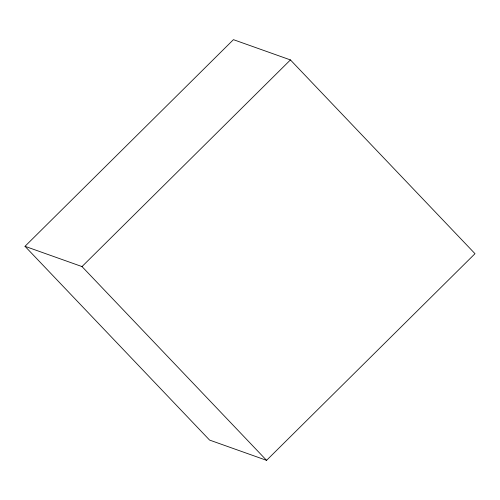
<?xml version="1.0" encoding="UTF-8"?>
<svg xmlns="http://www.w3.org/2000/svg" width="500" height="500" viewBox="0 0 500 500"><rect width="100%" height="100%" fill="white"/><g stroke="black" fill="none" stroke-linecap="round" stroke-linejoin="round"><path stroke-width="0.75" d="M25 246.312L233.431 39.663L290.431 59.925L475 253.688L266.569 460.337L209.569 440.075L25 246.312L82 266.575L266.569 460.337M82 266.575L290.431 59.925"/></g></svg>
